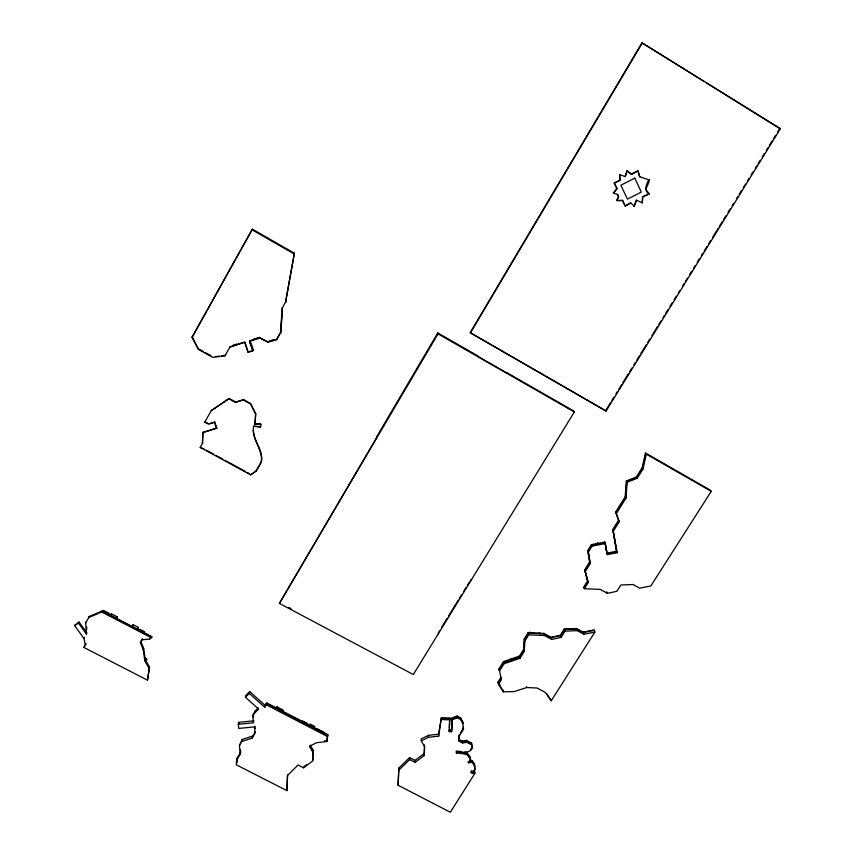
<?xml version="1.0" encoding="UTF-8"?>
<svg xmlns="http://www.w3.org/2000/svg" width="855" height="855" viewBox="0 0 855 855"><rect width="100%" height="100%" fill="white"/><g stroke="black" fill="none" stroke-linecap="round" stroke-linejoin="round"><path stroke-width="1.28" d="M376.799 437.91L376.809 436.542L437.781 332.926L478.031 355.99L478.426 357.048M202.892 432.32L202.475 443.382L202.892 432.32L216.807 428.152L214.733 422.071L210.074 423.471M458.868 739.244L462.32 741.071L466.541 740.409L471.49 743.006L471.757 744.94L466.809 742.332L462.566 742.995L459.103 741.167L458.943 735.439M459.103 741.167L459.071 735.022L459.21 736.07L463.506 729.187L462.598 721.716L460.674 717.89L457.104 715.998L452.092 717.847L451.568 731.72L449.249 731.645L449.132 730.608L451.451 730.683L452.199 718.692L457.211 716.843L460.792 718.734L462.705 722.571M240.437 749.653L240.65 752.165L237.423 757.573L236.258 764.787L286.917 790.64L287.462 775.506L298.085 765.011L303.568 767.822L312.588 761.036L312.791 758.962M287.045 789.699L287.59 774.587M312.588 761.036L313.112 750.188L310.215 745.25M312.674 760.138L313.112 750.188M281.872 308.826L280.932 332.093L282.257 307.95L281.872 308.826L285.848 301.601L285.474 302.446L294.377 253.219L252.364 229.151L191.99 337.436L198.499 349.449L212.735 357.358L225.015 355.808L225.635 354.75M282.032 308.441L281.103 331.676L276.635 339.649L267.861 342.321L260.091 337.96L249.478 341.305L252.791 350.892L248.132 352.356L244.669 342.353L229.974 346.98L243.686 342.31M523.752 649.18L519.413 656.106L503.531 661.546L499.042 668.738L499.502 670.983L504.023 663.758L519.958 658.297L524.318 651.35L523.752 649.18L524.243 638.931L528.123 632.732L543.887 633.405L551.026 637.296L560.399 635.244L564.311 629.045L576.484 628.553L583.057 632.144L594.065 629.932L594.898 632.037L551.293 700.715L545.223 692.368L537.143 688.029L526.733 687.527L514.069 691.599L503.264 691.813L498.497 684.246L498.038 681.959L500.934 677.331L501.404 679.607L498.497 684.246M524.318 651.35L524.82 641.068L524.243 638.931M649.33 193.775L642.554 196.768L642.244 202.795L642.8 196.864L649.33 193.775C639.166 189.821 656.309 167.548 645.782 189.169M409.566 757.605L409.663 759.582L415.07 762.404L414.964 760.426L409.566 757.605L398.847 768.079L398.088 785.211L450.339 812.25L474.899 773.315L474.611 771.317L472.313 771.456L472.591 773.465L474.899 773.315M398.088 785.211L398.847 768.079M415.07 762.404L424.166 755.617L424.508 744.876M424.166 755.617L424.646 746.821L421.28 740.879L421.162 738.955L428.323 735.375L438.519 734.199L441.404 717.676L449.762 717.965L449.249 731.645M203.939 448.875L200.198 447.4L250.643 474.856L256.051 471.233L261.309 462.085C263.383 449.324 250.953 439.16 253.646 426.207L260.604 426.709L260.764 424.091L254.94 424.08L260.764 424.091M254.94 424.08L255.677 413.606L250.419 403.432L243.632 399.68L235.724 402.085L229.129 398.441L211.249 410.624L204.794 422.092L208.695 424.23L214.733 422.071M255.089 423.674L255.677 413.606M253.646 426.207L260.454 427.126L260.615 424.497M236.365 762.97L237.423 757.573M236.696 762.703L236.814 760.886M449.292 727.979L449.762 717.965M451.568 731.72L452.092 717.847M584.008 587.877L587.866 581.753L584.97 570.627L589.918 562.75L588.048 551.251L591.778 545.308L605.201 542.743L607.061 553.848L616.808 551.988L613.163 530.079L618.828 521.08L615.6 512.145L625.155 496.915L626.352 481.002L636.323 477.047L642.191 467.685L645.45 452.979L710.184 490.075L711.242 491.347L650.826 585.942L639.711 588.176L633.117 584.51L620.848 585.002L616.85 591.297L607.392 593.37L600.231 589.405L584.35 588.7L583.698 587.129L587.545 581.015L584.66 569.911L589.597 562.034L587.727 550.556L591.446 544.614L604.859 542.059L607.445 554.617L617.203 552.747L612.811 529.416L618.454 520.428L619.223 521.796L613.559 530.816M619.223 521.796L616.359 513.492L625.946 498.219L627.143 482.252L626.352 481.002M312.898 752.24L309.414 746.297L316.574 742.706L326.824 741.52L327.764 734.605L266.6 702.853L264.751 707.288L249.329 693.48L249.735 691.599L265.103 705.364M326.824 741.52L327.764 734.605M303.568 767.822L303.664 766.914L306.667 764.659M84.506 646.316L83.908 647.449L147.488 680.174L149.486 667.071L145.297 659.654L143.715 648.571L140.883 641.528L141.983 639.593M149.486 667.071L147.488 680.174M286.917 790.64L287.205 788.481M283.08 712.087L283.379 710.163L276.817 706.754L275.588 708.816M465.12 753.982L464.864 752.026L467.45 753.383L469.951 756.921L470.218 758.887L467.717 755.339L465.12 753.982L456.463 752.966L456.709 751.481L465.996 752.571L470.742 750.508L472.313 748.007L472.046 746.073M276.496 708.667L276.817 706.754M421.28 740.879L428.473 737.288L438.701 736.112L441.404 717.676M285.634 302.082L294.377 253.219M264.751 707.288L266.6 702.853M507.186 373.528L506.769 372.598L573.694 410.956L574.325 412.003L413.307 674.542L279.403 603.395L376.799 437.322M236.985 759.646L240.212 754.228L239.475 745.41L241.826 741.456L252.118 738.089L254.94 732.008M252.118 738.089L255.164 732.981L254.416 726.9L238.769 728.417L238.256 724.281L253.561 722.806L252.77 716.298L255.175 710.943L258.285 707.951M252.77 716.298L255.175 710.943M240.212 754.228L240.65 752.165M236.899 761.078L237.337 759.005M241.826 741.456L242.254 739.436L252.514 736.08M239.475 745.41L242.254 739.436M254.79 712.888L258.68 709.126L245.417 697.263L245.834 695.372L249.735 691.599M645.856 453.535L642.597 468.262L636.719 477.635L626.726 481.6L625.529 497.535L615.963 512.786M627.143 482.252L637.146 478.287L643.045 468.893L646.305 454.144L645.45 452.979M238.256 724.281L238.695 722.304L253.956 720.829M626.993 170.904L625.24 176.547L626.993 170.904L631.589 174.292L638.076 170.936L639.7 176.739L637.841 170.861L631.353 174.217M261.309 462.085C263.757 450.596 253.785 441.714 253.401 430.396L253.251 430.813M256.051 471.233L261.448 461.625M250.643 474.856L256.201 470.774M636.441 200.166L634.154 206.205L636.441 200.166L642.49 202.902M145.585 661.802L146.739 658.981L144.581 657.869M149.016 668.236L144.816 660.808L145.297 659.654M255.527 414.002L250.419 403.432M276.635 339.649L277.052 338.655M144.816 660.808L143.234 649.704L140.391 642.65L142.048 639.743L149.646 639.134L152.019 636.751L102.333 610.919L89.326 616.455L85.703 622.91L86.376 634.057L78.457 623.103L79.066 622.013L86.975 632.946L86.376 634.057M149.646 639.134L150.106 638.012M143.234 649.704L143.715 648.571M616.797 200.498L618.454 196.586L617.438 194.427L618.678 196.682L616.797 200.498L622.611 200.465L625.326 206.098L630.723 202.902L625.101 205.991L622.387 200.359M140.391 642.65L140.883 641.528M142.048 639.743L142.539 638.632M211.249 410.624L228.948 398.815L235.553 402.47L243.632 399.68M267.861 342.321L268.31 341.316M137.505 629.611L138.467 627.485L133.145 624.716L132.033 626.683M132.172 626.833L133.145 624.716M202.678 432.737L216.807 428.152M260.091 337.96L268.053 341.882L276.817 339.221M252.791 350.892L253.294 349.855L250.002 340.301M116.205 618.603L117.114 616.797L111.439 613.858L110.263 615.942M248.132 352.356L244.904 341.925M110.519 615.643L111.439 613.858M108.521 615.44L109.504 613.548L103.434 610.395M249.478 341.305L253.016 350.443L249.521 351.544M204.794 422.092L207.925 423.278M89.326 616.455L88.728 617.534L101.756 611.988L102.333 610.919M83.908 647.449L85.96 643.74L85.361 644.873L83.908 638.429L84.517 637.306M85.703 622.91L86.302 621.82M252.364 229.151L191.99 337.436M225.015 355.808L230.23 346.542M200.198 447.4L202.688 442.954M115.927 618.881L117.114 616.797M277.661 337.586L281.327 331.131M83.908 638.429L74.545 625.497L79.066 622.013M137.345 629.44L138.467 627.485M145.607 660.968L146.739 658.981M279.403 603.395L438.017 333.888L437.781 332.926M641.966 42.836L470.175 332.67L606.003 411.137L780.455 128.645L641.966 42.836L704.082 81.492M470.336 333.087L642.436 42.75M439.534 630.734L438.241 633.886M441.618 627.335L447.176 618.283M448.554 616.017L458.28 600.167M459.659 597.902L461.743 594.514M463.827 591.115L465.911 587.716M467.3 585.451L469.384 582.063M606.003 411.137L605.618 410.603L610.459 402.769M611.838 400.535L613.911 397.18M615.985 393.824L617.363 391.579M618.742 389.346L621.51 384.868M622.889 382.634L628.414 373.688M629.793 371.455L631.866 368.099M633.94 364.732L635.329 362.488M636.708 360.244L639.476 355.766M640.865 353.521L646.401 344.544M647.791 342.299L649.864 338.933M651.948 335.577L657.484 326.599M658.874 324.355L660.947 320.999M663.02 317.632L664.41 315.388M665.789 313.144L667.873 309.777L668.375 310.151M669.967 306.379L672.062 302.98M674.168 299.581L676.262 296.193M678.357 292.795L679.757 290.529M682.557 285.998L683.957 283.732M685.347 281.466L687.452 278.067M689.547 274.669L691.642 271.27M693.747 267.872L695.136 265.606M697.242 262.218L699.337 258.819M701.431 255.421L702.831 253.155M704.231 250.889L707.032 246.358M708.432 244.092L710.526 240.693M712.621 237.295L718.221 228.242M719.611 225.977L722.411 221.445M723.811 219.179L725.906 215.781M728 212.382L730.106 208.983M732.201 205.585L733.601 203.319M736.401 198.788L737.79 196.532M739.19 194.267L741.296 190.868M743.39 187.469L745.485 184.071M747.58 180.672L748.98 178.406M751.085 175.008L753.18 171.609M755.275 168.211L756.675 165.945M758.075 163.69L760.17 160.291M762.265 156.893L764.37 153.494M766.465 150.095L767.865 147.829M769.265 145.564L772.054 141.032M773.454 138.767L775.549 135.368M777.655 131.969L779.749 128.581L780.455 128.645M499.309 670.031L503.809 662.828L519.733 657.367L524.083 650.431L524.575 640.171L528.465 633.961M460.3 733.066L463.367 728.15M501.201 678.646L498.305 683.273L503.061 690.829M524.82 641.068L528.711 634.848L528.123 632.732M584.35 588.7L588.208 582.565L585.312 571.429L590.271 563.53L588.4 552.02L592.13 546.067L605.586 543.491M470.603 749.45L472.163 746.949M472.591 773.465L471.073 772.664L474.803 769.938L474.375 763.686L471.778 760.309L469.416 760.651M528.711 634.848L544.528 635.522L551.699 639.422L561.115 637.37L565.037 631.15L564.311 629.045M198.499 349.449L192.311 337.009M614.221 182.938L617.171 188.688L613.441 192.984L616.947 188.602L614.221 182.938L619.971 180.287L619.672 174.698L619.747 180.202M398.9 770.077L409.663 759.582M245.417 697.263L249.329 693.48M414.964 760.426L424.037 753.65M74.545 625.497L78.457 623.103M614.435 183.023L619.971 180.287M452.316 719.718L457.34 717.858L460.92 719.76L462.844 723.597L462.598 721.716M233.009 345.196L236.675 344.041M253.518 339.2L259.396 337.351M250.878 340.504L260.305 337.533M269.56 340.931L273.301 339.798M594.225 630.338L583.206 632.55L576.633 628.949L564.45 629.451L560.538 635.65L551.154 637.702L544.015 633.812L528.24 633.138M565.037 631.15L577.253 630.648L583.847 634.25L594.898 632.037M617.203 552.747L616.444 551.283L606.719 553.142L607.445 554.617M470.314 759.539L470.581 761.516L468.358 761.837L468.497 762.799L472.056 762.286L474.664 765.674M215.471 356.588L219.147 356.129M221.605 355.819L225.282 355.349M324.334 740.943L326.899 740.654M682.835 68.272L683.38 68.229M474.739 772.215L470.923 771.573L471.073 772.664M617.021 200.594L622.611 200.465M712.504 86.344L711.905 86.366L779.749 128.581M441.49 718.521L449.858 718.809M441.597 719.536L449.976 719.835M449.035 729.743L451.355 729.828M457.468 751.16L461.166 751.588M456.346 751.898L464.981 752.902L467.567 754.27L470.068 757.808M619.672 174.698L625.475 176.622M639.465 176.664L649.383 180.01M613.217 192.899L617.663 194.523M302.52 720.947L307.447 723.501M316.767 728.62L324.323 732.543M266.471 703.547L327.7 735.321M266.247 704.777L327.604 736.615M139.953 629.365L144.634 631.792M102.087 611.368L151.827 637.21M101.756 611.988L151.549 637.862M309.97 723.961L314.886 726.515M471.607 743.882L466.659 741.274L462.427 741.937L458.975 740.12M288.766 607.424L291.063 608.642M206.279 450.147L213.312 453.984M215.652 455.255L222.685 459.082M225.025 460.364L244.947 471.201M247.287 472.484L249.628 473.755M539.045 632.786L540.926 633.812M529.897 632.112L532.141 633.32M243.472 400.065L250.259 403.817M198.809 349L203.18 351.437M205.371 352.645L210.832 355.68M599.419 544.037L597.378 542.893L598.094 544.379M478.255 356.588L506.972 373.047M438.017 333.888L574.325 412.003M646.305 454.144L711.242 491.347M251.851 229.717L294.035 253.871M471.287 333.311L605.618 410.603M706.316 82.882L710.783 85.66M627.228 170.979L631.589 174.292M630.488 202.795L634.389 206.311M645.536 189.083L649.084 193.69M546.463 693.469L551.293 700.715M642.191 467.685L643.045 468.893M636.323 477.047L637.146 478.287M498.038 681.959L500.068 685.186M625.155 496.915L625.946 498.219M310.087 746.404L312.994 751.353M615.6 512.145L616.359 513.492M614.66 540.542L615.408 541.974M591.446 544.614L592.13 546.067M606.665 591.788L607.392 593.37M587.727 550.556L588.4 552.02M589.597 562.034L590.271 563.53M584.66 569.911L585.312 571.429M587.545 581.015L588.208 582.565M583.057 632.144L583.847 634.25M576.484 628.553L577.253 630.648M214.53 422.477L216.614 428.558M560.399 635.244L561.115 637.37M551.026 637.296L551.699 639.422M543.887 633.405L544.528 635.522M524.094 642.394L524.5 643.933M519.413 656.106L519.958 658.297M526.488 686.554L526.733 687.527M511.034 658.97L511.547 661.182M503.531 661.546L504.023 663.758M499.042 668.738L501.404 679.607M502.783 689.493L503.264 691.813M470.763 579.797L470.923 580.609M471.49 743.006L472.313 748.007M604.859 542.059L605.276 544.517M605.682 546.986L606.302 550.684M612.811 529.416L616.444 551.283M474.803 769.938L474.375 763.686M469.951 756.921L470.581 761.516M471.778 760.309L472.056 762.286M471.565 770.558L471.714 771.648M466.541 740.409L466.809 742.332M467.45 753.383L467.717 755.339M468.497 762.799L468.348 761.709L471.896 761.207L474.504 764.584L474.653 768.848M463.26 727.295L463.506 729.187M465.857 751.502L465.996 752.571M460.674 717.89L460.92 719.76M462.32 741.071L462.566 742.995M457.104 715.998L457.34 717.858M238.695 722.304L238.951 724.367M254.961 726.13L255.25 728.556M253.166 714.342L253.475 716.939M456.239 751.011L456.463 752.966M438.519 734.199L438.701 736.112M428.323 735.375L428.473 737.288M86.601 626.758L86.75 629.237M634.816 178.139L620.901 185.214L627.431 199.119L641.314 192.076L634.816 178.139"/></g></svg>
